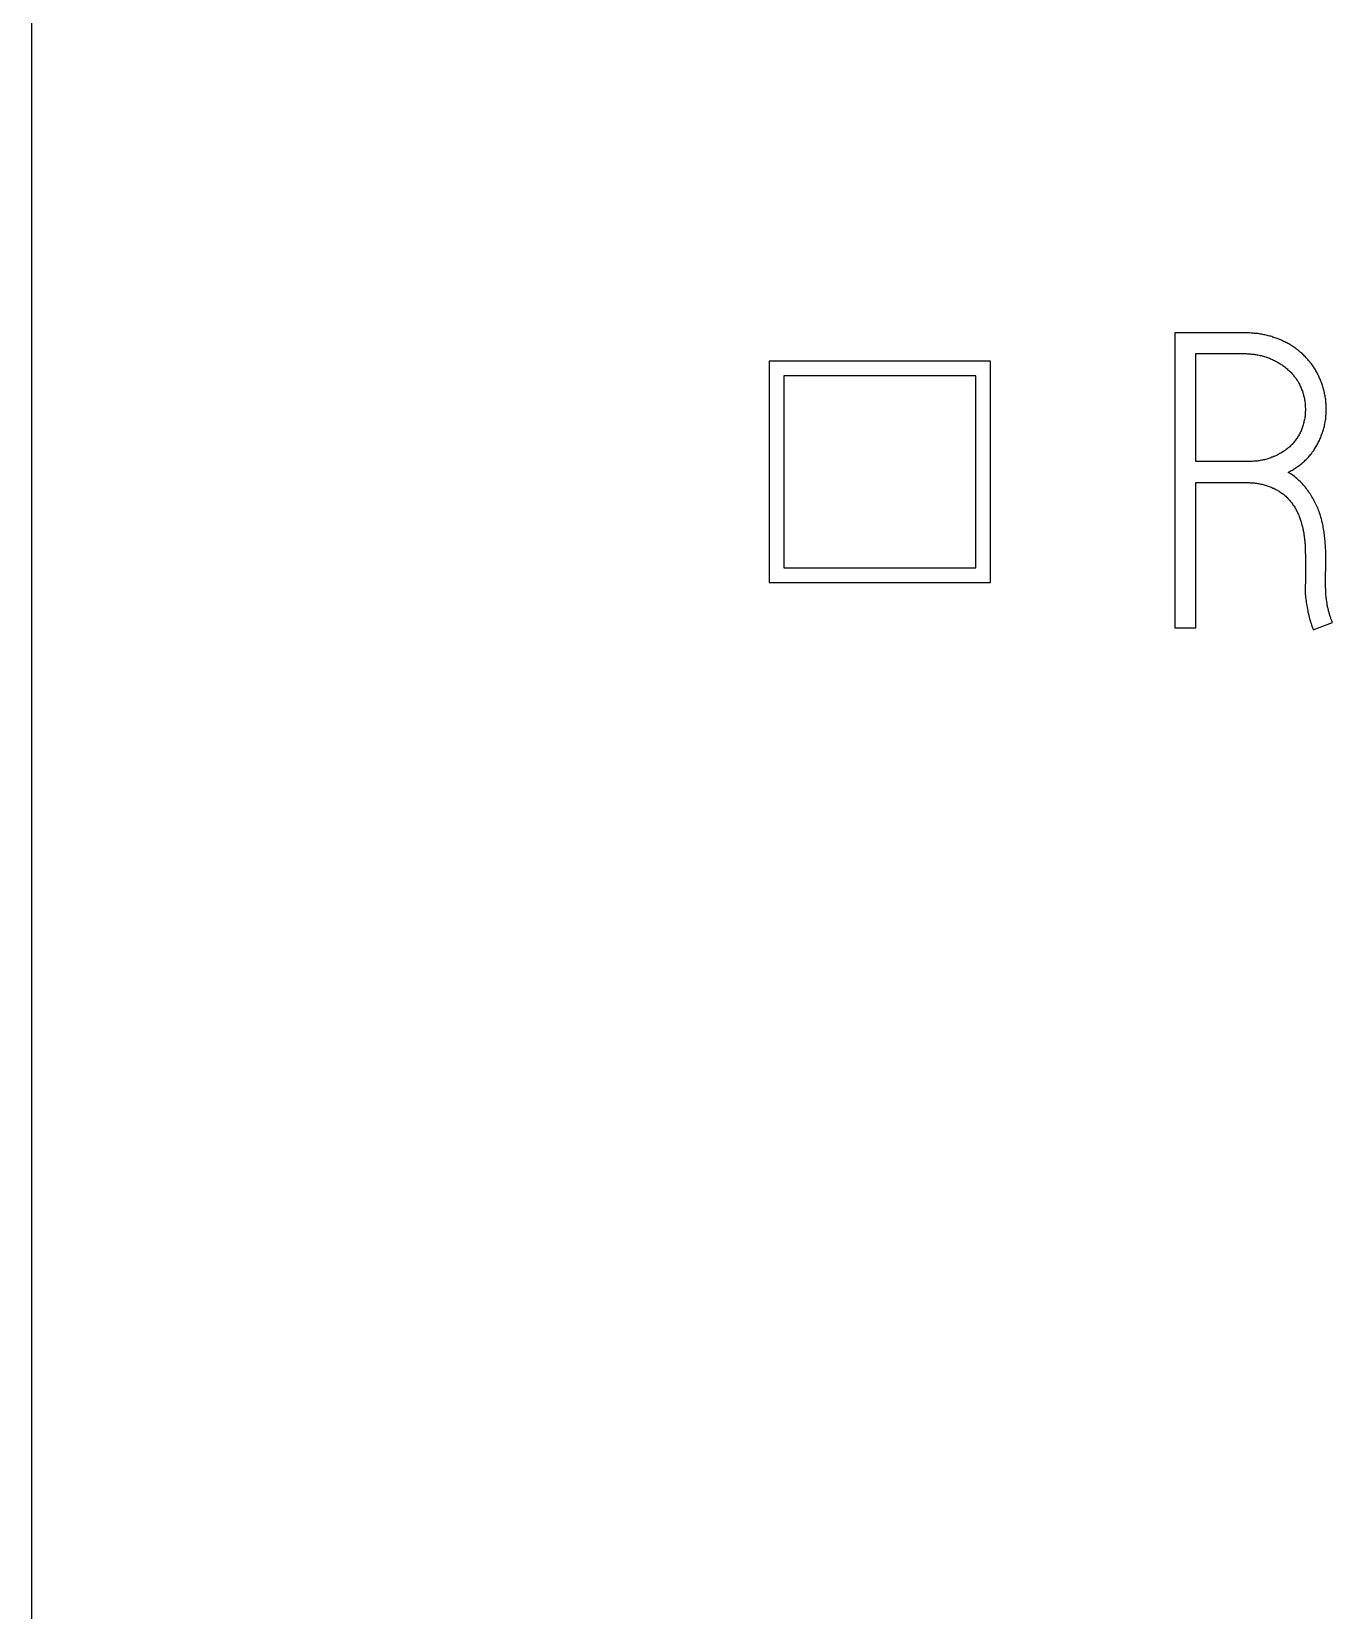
# Model space of a CAD drawing. Extents: x 0 to 420, y 0 to 297.
# Drawn here: x 110.08 to 118.9, y 189.28 to 199.98 of the extents above; entities that cross this region are included whole.
import ezdxf

# ---------------------------------------------------------------- set-up
doc = ezdxf.new("R2010")
doc.units = 0
doc.header["$LTSCALE"] = 23.1
doc.layers.add('10000_FRONT', color=7, linetype='CONTINUOUS')
doc.layers.add('10500_FRONT_LABELING', color=7, linetype='CONTINUOUS')

msp = doc.modelspace()

# ---------------------------------------------------------------- linework, layer by layer
at = {"layer": '10000_FRONT', "color": 7, "linetype": 'CONTINUOUS'}
for p, q in [((110.08, 233.191), (110.08, 143.191)), ((115.08, 197.749), (115.08, 196.248)), ((116.58, 197.749), (115.08, 197.749)), ((116.58, 196.248), (116.58, 197.749)), ((115.18, 197.649), (115.18, 196.348)), ((116.48, 197.649), (115.18, 197.649)), ((116.48, 196.348), (116.48, 197.649)), ((115.18, 196.348), (116.48, 196.348)), ((115.08, 196.248), (116.58, 196.248))]:
    msp.add_line(p, q, dxfattribs=at)
at = {"layer": '10500_FRONT_LABELING', "color": 7, "linetype": 'CONTINUOUS'}
for p, q in [((117.83, 197.941), (117.83, 195.941)), ((118.29, 197.941), (117.83, 197.941)), ((117.971, 197.068), (117.971, 197.8)), ((117.971, 197.8), (118.29, 197.8)), ((118.312, 197.068), (117.971, 197.068)), ((117.971, 195.941), (117.971, 196.926)), ((117.971, 196.926), (118.307, 196.926)), ((118.715, 196.434), (118.715, 196.252)), ((118.853, 196.344), (118.853, 196.409)), ((118.715, 196.252), (118.712, 196.227)), ((118.851, 196.255), (118.851, 196.294)), ((118.851, 196.244), (118.851, 196.255)), ((118.855, 196.155), (118.854, 196.166)), ((117.83, 195.941), (117.971, 195.941)), ((118.767, 195.928), (118.898, 195.977))]:
    msp.add_line(p, q, dxfattribs=at)
for points in [[(118.598, 196.995), (118.605, 196.999), (118.612, 197.003), (118.619, 197.007), (118.626, 197.011), (118.633, 197.015), (118.639, 197.019), (118.646, 197.023), (118.653, 197.028), (118.659, 197.032), (118.666, 197.037), (118.672, 197.042), (118.678, 197.046), (118.684, 197.051), (118.691, 197.056), (118.697, 197.061), (118.703, 197.066), (118.708, 197.072), (118.714, 197.077), (118.72, 197.083), (118.726, 197.088), (118.731, 197.094), (118.737, 197.1), (118.742, 197.106), (118.747, 197.112), (118.752, 197.118), (118.757, 197.124), (118.761, 197.131), (118.766, 197.137), (118.771, 197.144), (118.775, 197.15), (118.779, 197.157), (118.783, 197.163), (118.787, 197.17), (118.791, 197.177), (118.795, 197.184), (118.799, 197.191), (118.802, 197.198), (118.806, 197.205), (118.809, 197.212), (118.813, 197.219), (118.816, 197.227), (118.819, 197.234), (118.822, 197.242), (118.824, 197.249), (118.827, 197.256), (118.83, 197.264), (118.832, 197.271), (118.835, 197.279), (118.837, 197.286), (118.839, 197.294), (118.841, 197.302), (118.843, 197.309), (118.845, 197.317), (118.846, 197.325), (118.848, 197.333), (118.849, 197.34), (118.85, 197.348), (118.852, 197.356), (118.853, 197.364), (118.854, 197.372), (118.854, 197.38), (118.855, 197.388), (118.855, 197.396), (118.856, 197.404), (118.856, 197.411), (118.856, 197.419), (118.856, 197.427), (118.856, 197.435), (118.856, 197.443), (118.855, 197.451), (118.855, 197.459), (118.854, 197.466), (118.854, 197.474), (118.853, 197.482), (118.852, 197.49), (118.851, 197.498), (118.849, 197.506), (118.848, 197.513), (118.847, 197.521), (118.845, 197.529), (118.843, 197.537), (118.842, 197.545), (118.84, 197.552), (118.838, 197.56), (118.835, 197.568), (118.833, 197.575), (118.831, 197.583), (118.828, 197.59), (118.826, 197.598), (118.823, 197.605), (118.82, 197.612), (118.817, 197.62), (118.814, 197.627), (118.811, 197.634), (118.808, 197.641), (118.805, 197.648), (118.801, 197.656), (118.797, 197.663), (118.794, 197.67), (118.79, 197.677), (118.786, 197.683), (118.782, 197.69), (118.778, 197.697), (118.773, 197.704), (118.769, 197.71), (118.765, 197.717), (118.76, 197.723), (118.755, 197.73), (118.75, 197.736), (118.746, 197.742), (118.741, 197.748), (118.736, 197.754), (118.731, 197.76), (118.725, 197.766), (118.72, 197.772), (118.715, 197.778), (118.709, 197.783), (118.703, 197.789), (118.698, 197.794), (118.692, 197.8), (118.686, 197.805), (118.68, 197.81), (118.674, 197.815), (118.668, 197.82), (118.661, 197.825), (118.655, 197.83), (118.649, 197.835), (118.642, 197.839), (118.636, 197.844), (118.629, 197.848), (118.622, 197.852), (118.616, 197.857), (118.609, 197.861), (118.602, 197.865), (118.595, 197.869), (118.588, 197.872), (118.581, 197.876), (118.574, 197.88), (118.567, 197.883), (118.56, 197.886), (118.553, 197.89), (118.545, 197.893), (118.538, 197.896), (118.531, 197.899), (118.523, 197.902), (118.516, 197.905), (118.508, 197.907), (118.501, 197.91), (118.493, 197.912), (118.486, 197.915), (118.478, 197.917), (118.471, 197.919), (118.463, 197.921), (118.455, 197.923), (118.448, 197.925), (118.44, 197.927), (118.432, 197.928), (118.424, 197.93), (118.417, 197.931), (118.409, 197.932), (118.401, 197.934), (118.393, 197.935), (118.385, 197.936), (118.378, 197.937), (118.37, 197.937), (118.362, 197.938), (118.354, 197.939), (118.346, 197.939), (118.338, 197.94), (118.33, 197.94), (118.322, 197.941), (118.314, 197.941), (118.306, 197.941), (118.298, 197.941), (118.29, 197.941)], [(118.29, 197.8), (118.298, 197.8), (118.305, 197.8), (118.313, 197.8), (118.32, 197.799), (118.327, 197.799), (118.335, 197.798), (118.342, 197.798), (118.349, 197.797), (118.357, 197.796), (118.364, 197.795), (118.371, 197.794), (118.379, 197.793), (118.386, 197.792), (118.393, 197.791), (118.4, 197.789), (118.408, 197.788), (118.415, 197.786), (118.422, 197.784), (118.429, 197.782), (118.436, 197.78), (118.443, 197.778), (118.45, 197.776), (118.457, 197.773), (118.464, 197.771), (118.471, 197.768), (118.478, 197.765), (118.485, 197.762), (118.492, 197.759), (118.498, 197.756), (118.505, 197.753), (118.511, 197.749), (118.518, 197.746), (118.524, 197.742), (118.531, 197.739), (118.537, 197.735), (118.543, 197.731), (118.549, 197.727), (118.556, 197.723), (118.562, 197.719), (118.568, 197.715), (118.574, 197.71), (118.579, 197.706), (118.585, 197.701), (118.591, 197.696), (118.596, 197.691), (118.602, 197.686), (118.607, 197.681), (118.613, 197.676), (118.618, 197.671), (118.623, 197.665), (118.628, 197.66), (118.633, 197.654), (118.637, 197.648), (118.642, 197.643), (118.646, 197.637), (118.651, 197.631), (118.655, 197.624), (118.659, 197.618), (118.663, 197.612), (118.667, 197.605), (118.67, 197.599), (118.674, 197.592), (118.677, 197.586), (118.68, 197.579), (118.683, 197.572), (118.686, 197.565), (118.689, 197.559), (118.691, 197.552), (118.694, 197.545), (118.696, 197.538), (118.698, 197.531), (118.701, 197.523), (118.702, 197.516), (118.704, 197.509), (118.706, 197.502), (118.708, 197.494), (118.709, 197.487), (118.71, 197.48), (118.711, 197.472), (118.712, 197.465), (118.713, 197.458), (118.714, 197.45), (118.714, 197.443), (118.714, 197.436), (118.715, 197.428), (118.715, 197.421), (118.715, 197.413), (118.714, 197.406), (118.714, 197.399), (118.713, 197.391), (118.713, 197.384), (118.712, 197.376), (118.711, 197.369), (118.71, 197.362), (118.708, 197.354), (118.707, 197.347), (118.705, 197.34), (118.704, 197.333), (118.702, 197.326), (118.7, 197.318), (118.698, 197.311), (118.695, 197.304), (118.693, 197.297), (118.69, 197.29), (118.688, 197.284), (118.685, 197.277), (118.682, 197.27), (118.679, 197.263), (118.675, 197.256), (118.672, 197.25), (118.668, 197.243), (118.664, 197.237), (118.66, 197.231), (118.656, 197.225), (118.652, 197.219), (118.647, 197.213), (118.643, 197.207), (118.638, 197.201), (118.634, 197.196), (118.629, 197.19), (118.624, 197.185), (118.618, 197.179), (118.613, 197.174), (118.608, 197.169), (118.602, 197.164), (118.596, 197.159), (118.591, 197.155), (118.585, 197.15), (118.579, 197.146), (118.573, 197.141), (118.567, 197.137), (118.56, 197.133), (118.554, 197.129), (118.548, 197.125), (118.541, 197.122), (118.535, 197.118), (118.528, 197.115), (118.522, 197.111), (118.515, 197.108), (118.508, 197.105), (118.501, 197.102), (118.494, 197.099), (118.487, 197.097), (118.48, 197.094), (118.473, 197.092), (118.466, 197.089), (118.459, 197.087), (118.452, 197.085), (118.445, 197.083), (118.438, 197.081), (118.431, 197.08), (118.423, 197.078), (118.416, 197.077), (118.409, 197.075), (118.402, 197.074), (118.394, 197.073), (118.387, 197.072), (118.379, 197.071), (118.372, 197.07), (118.365, 197.07), (118.357, 197.069), (118.35, 197.069), (118.342, 197.068), (118.335, 197.068), (118.327, 197.068), (118.32, 197.068), (118.312, 197.068)], [(118.853, 196.409), (118.853, 196.419), (118.853, 196.43), (118.853, 196.44), (118.853, 196.45), (118.852, 196.46), (118.852, 196.47), (118.851, 196.48), (118.851, 196.49), (118.85, 196.501), (118.849, 196.511), (118.849, 196.521), (118.848, 196.531), (118.847, 196.541), (118.846, 196.551), (118.845, 196.561), (118.843, 196.571), (118.842, 196.581), (118.841, 196.592), (118.839, 196.602), (118.837, 196.612), (118.836, 196.622), (118.834, 196.632), (118.832, 196.642), (118.83, 196.651), (118.827, 196.661), (118.825, 196.671), (118.823, 196.681), (118.82, 196.691), (118.817, 196.7), (118.814, 196.71), (118.811, 196.72), (118.807, 196.729), (118.804, 196.739), (118.8, 196.748), (118.796, 196.757), (118.792, 196.767), (118.788, 196.776), (118.784, 196.785), (118.779, 196.794), (118.774, 196.803), (118.77, 196.812), (118.764, 196.821), (118.759, 196.83), (118.754, 196.838), (118.748, 196.847), (118.743, 196.855), (118.737, 196.863), (118.731, 196.872), (118.725, 196.88), (118.719, 196.888), (118.712, 196.896), (118.706, 196.903), (118.699, 196.911), (118.692, 196.919), (118.685, 196.926), (118.678, 196.933), (118.671, 196.94), (118.664, 196.947), (118.656, 196.954), (118.648, 196.961), (118.64, 196.967), (118.632, 196.973), (118.624, 196.979), (118.616, 196.985), (118.607, 196.99), (118.598, 196.995)], [(118.307, 196.926), (118.314, 196.926), (118.321, 196.926), (118.328, 196.926), (118.334, 196.926), (118.341, 196.925), (118.348, 196.925), (118.355, 196.924), (118.362, 196.924), (118.369, 196.923), (118.375, 196.922), (118.382, 196.921), (118.389, 196.92), (118.396, 196.919), (118.402, 196.918), (118.409, 196.917), (118.416, 196.915), (118.422, 196.914), (118.429, 196.912), (118.436, 196.91), (118.442, 196.909), (118.449, 196.907), (118.456, 196.904), (118.462, 196.902), (118.469, 196.9), (118.475, 196.898), (118.482, 196.895), (118.488, 196.892), (118.494, 196.889), (118.501, 196.887), (118.507, 196.884), (118.513, 196.88), (118.519, 196.877), (118.525, 196.874), (118.531, 196.87), (118.537, 196.867), (118.542, 196.863), (118.548, 196.859), (118.554, 196.855), (118.559, 196.851), (118.565, 196.847), (118.57, 196.842), (118.575, 196.838), (118.581, 196.833), (118.586, 196.828), (118.591, 196.824), (118.596, 196.819), (118.6, 196.814), (118.605, 196.809), (118.609, 196.804), (118.614, 196.798), (118.618, 196.793), (118.622, 196.788), (118.626, 196.782), (118.63, 196.776), (118.634, 196.771), (118.638, 196.765), (118.642, 196.759), (118.645, 196.753), (118.649, 196.747), (118.652, 196.741), (118.655, 196.735), (118.658, 196.729), (118.661, 196.723), (118.664, 196.716), (118.667, 196.71), (118.67, 196.704), (118.672, 196.697), (118.675, 196.691), (118.677, 196.685), (118.679, 196.678), (118.682, 196.672), (118.684, 196.665), (118.686, 196.658), (118.688, 196.652), (118.689, 196.645), (118.691, 196.639), (118.693, 196.632), (118.695, 196.625), (118.696, 196.618), (118.698, 196.612), (118.699, 196.605), (118.7, 196.598), (118.701, 196.591), (118.703, 196.585), (118.704, 196.578), (118.705, 196.571), (118.706, 196.564), (118.707, 196.557), (118.708, 196.55), (118.708, 196.544), (118.709, 196.537), (118.71, 196.53), (118.711, 196.523), (118.711, 196.516), (118.712, 196.509), (118.712, 196.503), (118.713, 196.496), (118.713, 196.489), (118.713, 196.482), (118.714, 196.475), (118.714, 196.468), (118.714, 196.461), (118.714, 196.454), (118.714, 196.448), (118.715, 196.441), (118.715, 196.434)], [(118.851, 196.294), (118.851, 196.299), (118.851, 196.305), (118.851, 196.31), (118.851, 196.316), (118.851, 196.321), (118.852, 196.327), (118.852, 196.333), (118.853, 196.338), (118.853, 196.344)], [(118.854, 196.166), (118.853, 196.177), (118.853, 196.183), (118.853, 196.188), (118.852, 196.194), (118.852, 196.199), (118.852, 196.205), (118.851, 196.21), (118.851, 196.216), (118.851, 196.222), (118.851, 196.227), (118.851, 196.233), (118.851, 196.238), (118.851, 196.244)], [(118.712, 196.227), (118.712, 196.216), (118.712, 196.204), (118.713, 196.193), (118.713, 196.182), (118.714, 196.17), (118.715, 196.159), (118.716, 196.148), (118.717, 196.137), (118.719, 196.125), (118.72, 196.114), (118.722, 196.103), (118.724, 196.092), (118.726, 196.08), (118.728, 196.069), (118.73, 196.058), (118.732, 196.047), (118.735, 196.036), (118.738, 196.025), (118.74, 196.014), (118.743, 196.003), (118.746, 195.992), (118.75, 195.981), (118.753, 195.971), (118.756, 195.96), (118.76, 195.949), (118.764, 195.938), (118.767, 195.928)], [(118.898, 195.977), (118.896, 195.983), (118.894, 195.988), (118.892, 195.993), (118.89, 195.998), (118.888, 196.003), (118.886, 196.009), (118.884, 196.014), (118.883, 196.019), (118.881, 196.025), (118.879, 196.03), (118.878, 196.035), (118.876, 196.04), (118.875, 196.046), (118.873, 196.051), (118.872, 196.057), (118.87, 196.062), (118.869, 196.067), (118.868, 196.073), (118.867, 196.078), (118.865, 196.084), (118.864, 196.089), (118.863, 196.095), (118.862, 196.1), (118.861, 196.105), (118.861, 196.111), (118.86, 196.116), (118.859, 196.122), (118.858, 196.127), (118.858, 196.133), (118.857, 196.138), (118.856, 196.144), (118.856, 196.15), (118.855, 196.155)]]:
    msp.add_lwpolyline(points, dxfattribs=at)

doc.saveas('drawing.dxf')
